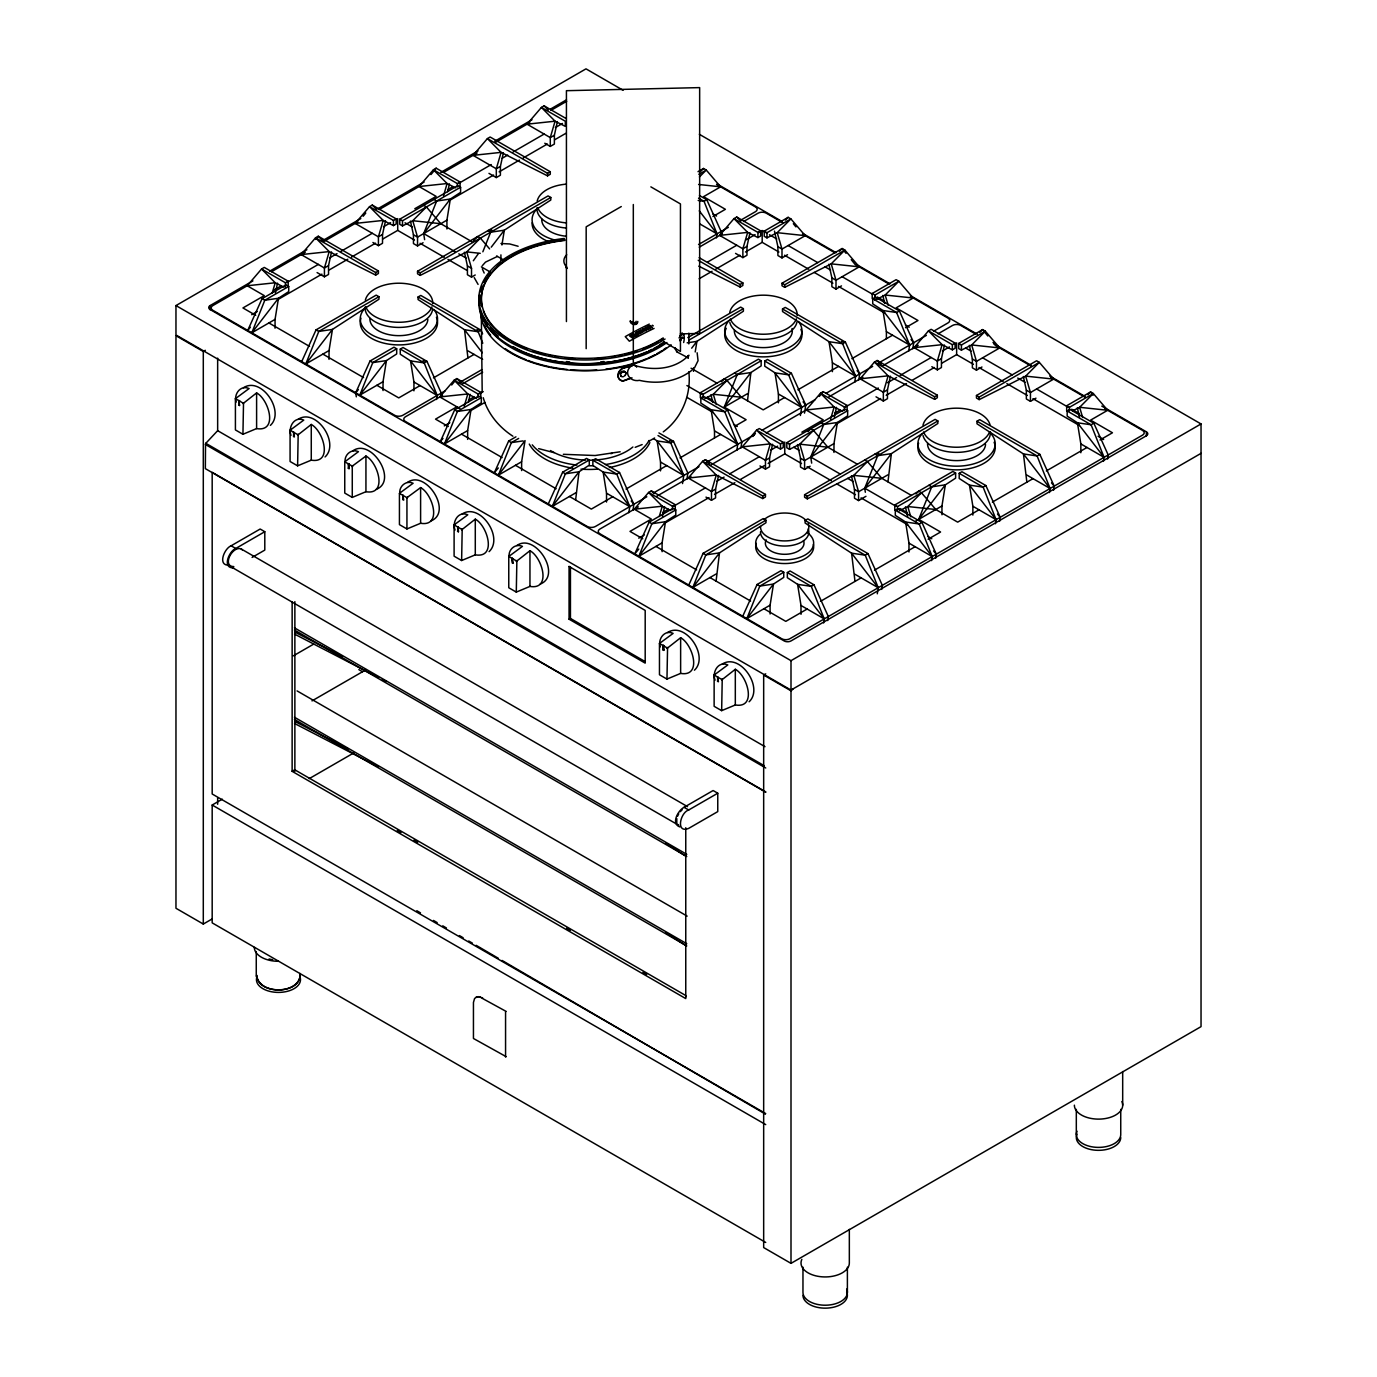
<?xml version="1.0" encoding="UTF-8"?>
<svg xmlns="http://www.w3.org/2000/svg" width="1377" height="1377" viewBox="0 0 1377 1377"><rect width="100%" height="100%" fill="white"/><g stroke="black" fill="none" stroke-linecap="round" stroke-linejoin="round"><path stroke-width="1.5" d="M217.652 358.14L217.652 430.674L205.534 443.618L205.345 468.645L765.732 792.171M292.148 601.938L292.131 771.327L685.763 998.583L685.763 827.732M294.867 601.629L294.867 771.327M375.68 272.543L315.54 237.825L329.206 251.595L375.68 275.09L375.68 272.543L378.417 270.959L318.276 236.242L315.54 237.825L301.184 254.59L324.421 267.999L328.535 265.623L331.513 251.974M378.417 270.959L378.417 273.507L375.68 275.09M491.245 247.154L504.326 230.2L550.8 200.026L550.8 197.479L548.063 195.913L417.541 271.269L417.541 273.816L420.26 275.383L466.734 251.888L480.401 238.118L489.627 248.893M420.26 275.383L420.278 272.835L550.8 197.479M547.547 173.313L487.406 138.595L501.09 152.365L547.547 175.86L547.547 173.313L550.284 171.746L490.143 137.011L487.406 138.595L473.068 155.36L496.305 168.769L500.402 166.41L503.38 152.744M550.284 171.746L550.284 174.277L547.547 175.86M698.793 266.157L740.137 287.053L740.137 284.505L742.874 282.922L699.137 257.671M742.874 282.922L742.874 285.469L740.137 287.053M762.738 496.013L702.597 461.295L716.264 475.065L762.738 498.56L762.738 496.013L765.474 494.429L705.334 459.711L702.597 461.295L688.242 478.043L711.479 491.469L715.575 489.093L718.57 475.426M765.474 494.429L765.457 496.977L762.738 498.56M784.735 287.345L784.735 284.798L844.876 250.08L842.139 248.514L781.998 283.232L781.998 285.779L784.735 287.345L831.209 263.85L844.876 250.08L859.231 266.845L835.994 280.254L831.88 277.896L828.902 264.229M865.341 492.26L864.722 488.198L891.384 453.653L937.857 423.496L937.857 420.949L935.121 419.365L804.598 494.722L804.581 497.269L807.318 498.853L853.792 475.358L867.458 461.588L881.814 478.335L911.367 495.41M807.318 498.853L807.318 496.305L937.857 420.949M934.604 396.783L874.464 362.065L888.131 375.835L934.604 399.33L934.604 396.783L937.341 395.199L877.201 360.481L874.464 362.065L860.109 378.813L883.346 392.238L887.459 389.863L890.437 376.196M937.341 395.199L937.341 397.746L934.604 399.33M979.185 399.623L979.202 397.075L1039.325 362.358L1036.606 360.774L976.465 395.492L976.465 398.039L979.185 399.623L1025.658 376.128L1039.325 362.358L1053.68 379.105L1030.444 392.531L1026.347 390.156L1023.352 376.506M236.138 402.101C233.522 394.235 240.562 384.562 249.082 388.555L235.415 398.659L235.415 429.934L242.937 434.271L256.604 428.591C278.481 432.344 268.842 399.416 256.604 392.91L243.023 403.581M291.012 435.373C287.879 427.249 294.282 415.837 303.749 420.123L290.082 430.226L290.082 461.502L297.604 465.839L311.271 460.159C333.148 463.911 323.509 430.967 311.271 424.46L297.604 435.201M455.03 530.059C451.88 521.935 458.3 510.523 467.767 514.826L454.1 524.912L454.1 556.188L461.622 560.525L475.289 554.845C497.166 558.597 487.527 525.67 475.289 519.163L461.622 529.887M516.289 561.455L529.956 550.714C542.194 557.22 551.833 590.165 529.956 586.413L516.289 592.093L508.767 587.755L508.767 556.48L522.434 546.376C515.583 543.123 508.32 549.303 509.111 556.532M660.185 646.932C657.569 639.048 664.609 629.375 673.129 633.386L659.463 643.472L659.463 674.747L666.967 679.085L680.634 673.405C702.511 677.174 692.872 644.229 680.634 637.723L667.053 648.395M721.651 680.014L735.318 669.291C747.556 675.797 757.195 708.725 735.318 704.972L721.651 710.652L714.129 706.315L714.129 675.04L727.796 664.936C718.329 660.65 711.909 672.062 715.059 680.186M676.795 818.592L676.795 822.775M345.093 461.846C344.302 454.617 351.583 448.437 358.433 451.69L344.749 461.794L344.749 493.069L352.271 497.407L365.938 491.709C387.815 495.479 378.176 462.534 365.938 456.028L352.271 466.132L352.271 497.407M399.778 493.396C398.969 486.167 406.249 480.005 413.1 483.258L399.433 493.345L399.433 524.62L406.938 528.957L420.605 523.277C442.499 527.047 432.843 494.102 420.605 487.596L406.938 497.682L406.938 528.957M476.562 997.034L474.583 998.514L473.447 1002.456L473.447 1038.482L506.185 1056.675M436.561 399.485L437.18 395.44L424.202 362.891L400.277 349.087L400.277 354.233L410.535 360.894L437.18 395.44L413.943 382.031L410.535 360.894L424.202 362.891L426.939 361.325L441.277 393.065L440.657 397.127M628.841 512.709L629.771 506.633L616.793 474.084L592.867 460.279L592.867 465.426L603.126 472.07L629.771 506.633L606.534 493.207L603.126 472.07L616.793 474.084L619.53 472.518L633.885 504.257L632.938 510.333M716.419 237.928L717.038 233.866L704.043 201.335L698.535 198.15M682.527 483.568L683.767 475.461L670.771 442.912L658.017 435.562M720.515 235.553L721.135 231.508L706.78 199.751L699.413 195.5M686.934 479.179L687.863 473.086L673.508 441.346L658.929 432.929M736.815 450.365L737.745 444.289L724.767 411.757L700.841 397.936L700.841 403.082L711.1 409.744L737.745 444.289L714.508 430.881L711.1 409.744L724.767 411.757L727.504 410.174L741.859 441.931L740.929 448.007M800.416 415.51L801.655 407.403L788.66 374.854L764.751 361.049L764.751 366.196L774.993 372.857L801.655 407.403L778.418 393.994L774.993 372.857L788.66 374.854L791.396 373.287L805.752 405.027L804.512 413.134M854.704 382.307L855.633 376.231L842.655 343.699L782.515 308.964L785.251 307.398L845.392 342.116L859.73 373.855L858.8 379.949M823.618 622.955L824.238 618.893L811.26 586.361L787.334 572.557L787.334 577.703L797.593 584.347L824.238 618.893L801.001 605.484L797.593 584.347L811.26 586.361L813.979 584.777L828.334 616.535L827.715 620.579M908.7 351.135L909.629 345.059L896.634 312.527L872.725 298.706L872.725 303.852L882.967 310.514L909.629 345.059L886.392 331.65L882.967 310.514L896.634 312.527L899.37 310.944L913.726 342.701L912.796 348.777M877.287 593.814L878.233 587.738L865.238 555.189L805.097 520.472L807.834 518.888L867.975 553.606L882.33 585.363L881.71 589.408M931.592 560.611L932.212 556.566L919.234 524.017L895.308 510.213L895.308 515.359L905.567 522.003L932.212 556.566L908.975 543.14L905.567 522.003L919.234 524.017L921.953 522.451L936.308 554.191L935.689 558.253M995.485 523.725L996.105 519.68L983.126 487.131L959.201 473.327L959.201 478.473L969.46 485.117L996.105 519.68L972.868 506.254L969.46 485.117L983.126 487.131L985.863 485.547L1000.201 517.304L999.582 521.349M1049.481 492.553L1050.1 488.508L1037.105 455.959L976.981 421.242L979.701 419.658L1039.842 454.376L1054.197 486.133L1053.577 490.195M1103.459 461.381L1104.079 457.336L1091.1 424.787L1067.175 410.983L1067.175 416.129L1077.434 422.773L1104.079 457.336L1080.842 443.91L1077.434 422.773L1091.1 424.787L1093.837 423.221L1108.192 454.961L1107.556 459.023M275.056 328.208L275.056 319.395L278.464 298.258L288.722 291.597L288.722 286.45L285.986 284.884L262.06 298.689L247.722 330.428L250.39 327.227M329.034 359.38L329.034 350.55L332.459 329.413L378.933 299.257L378.933 296.709L376.196 295.126L316.056 329.86L301.701 361.6M383.03 390.552L383.03 381.722L386.438 360.585L396.696 353.941L396.696 348.794L393.96 347.211L370.034 361.015L355.696 392.772L356.316 396.834M446.923 228.978L446.923 220.165L450.331 199.028L460.589 192.367L460.589 187.22L457.852 185.654L399.778 219.184L399.778 224.331L402.497 225.914L412.756 220.716L426.422 206.946L440.778 223.711L472.191 241.853M467.646 439.401L467.646 430.588L471.054 409.451L481.313 402.79L481.313 397.643L478.576 396.06L454.651 409.881L440.313 441.621L442.981 438.42M501.934 244.986L504.326 230.2L490.66 232.197L487.923 230.63L491.83 230.045M521.625 461.743L525.05 440.606L498.388 475.168L521.625 461.743L521.625 470.573M575.62 499.971L579.028 471.777L589.287 465.133L589.287 459.987L586.55 458.403L562.642 472.208L548.287 503.965M662.096 551.678L662.096 542.848L665.521 521.711L675.78 515.067L675.78 509.92L673.043 508.337L649.118 522.141L634.763 553.898L638.773 549.079M695.213 351.944L696.917 341.376L743.391 311.219L743.391 308.672L740.654 307.088L687.812 337.606M716.092 581.077L719.5 552.883L765.973 522.726L765.973 520.179L763.254 518.595L703.113 553.313L688.758 585.07M747.487 400.741L750.913 372.547L761.154 365.903L761.154 360.757L758.417 359.173L700.342 392.72L700.342 397.867M770.087 614.004L770.087 605.192L773.495 584.055L783.754 577.393L783.754 572.247L781.017 570.68L757.092 584.485L742.737 616.242M833.98 452.448L833.98 443.618L837.388 422.481L847.647 415.837L847.647 410.69L844.91 409.107L786.818 442.654L786.818 447.783L789.555 449.367L799.813 444.186L813.48 430.416L827.818 447.181L857.389 464.238M887.958 481.847L891.384 453.653L877.717 455.667L874.98 454.083L878.887 453.515M941.954 514.774L941.954 505.961L945.362 484.824L955.621 478.163L955.621 473.034L952.884 471.45L894.792 504.98L894.792 510.127M275.4 292.905L277.534 283.146M372.909 242.472L378.417 245.657L382.513 243.281L382.513 234.469L385.508 220.802M447.697 191.713L449.401 183.916M468.404 402.136L470.125 394.338M544.793 143.242L550.284 146.427L554.38 144.051L554.38 135.239L557.375 121.572M662.44 516.358L664.575 506.598M735.542 253.385L742.874 257.619L746.971 255.244L746.971 246.431L749.966 232.765M759.966 465.942L765.474 469.109L769.571 466.751L769.571 457.921L772.549 444.272M834.324 417.128L836.459 407.368M931.833 366.712L937.341 369.879L941.438 367.521L941.438 358.691L944.433 345.042M299.928 973.436C302.32 994.814 257.379 995.485 256.638 975.088C258.325 994.762 298.602 994.762 300.306 975.088M272.233 293.008L275.228 282.767L261.561 268.997L247.206 285.762L212.867 305.574A5.801 3.356 0 0 0 212.867 310.307L394.648 415.269A5.801 3.356 0 0 0 402.841 415.269L444.978 390.93M443.514 195.844L447.095 183.537L433.428 169.767L419.073 186.532L379.209 209.545M464.221 406.267L467.819 393.96L454.152 380.19L439.797 396.937L459.952 408.59M659.29 516.478L662.268 506.22L648.601 492.45L634.263 509.215L651.338 519.077L629.977 531.402L642.749 538.768M830.555 419.296L834.152 407.007L820.485 393.237L806.13 409.985L766.266 432.998M275.056 319.395L251.819 332.804L264.797 300.255L288.722 286.45M329.034 350.55L305.797 363.976L318.793 331.427L378.933 296.709M455.098 251.716L423.686 233.574L450.331 199.028L436.664 201.042L423.686 233.574L424.615 239.65M383.03 381.722L359.793 395.147L372.771 362.599L396.696 348.794M482.845 251.802L490.66 232.197M467.646 430.588L444.41 443.996L457.388 411.448L481.313 397.643M498.388 475.168L511.383 442.619L518.664 438.42M575.62 492.914L552.384 506.34L565.362 473.791L589.287 459.987M662.096 542.848L638.876 556.274L651.855 523.725L675.78 509.92M747.487 393.684L724.25 407.11L750.913 372.547L737.246 374.561L724.25 407.11L746.127 419.727L735.438 425.889M716.092 574.02L692.855 587.428L705.833 554.897L765.973 520.179M840.297 474.101L810.743 457.044L837.388 422.481L823.721 424.495L810.743 457.044L811.673 463.12M770.087 605.192L746.85 618.6L759.829 586.068L783.754 572.247M877.717 455.667L864.722 488.198L896.134 506.34M918.717 519.37L931.695 486.838L945.362 484.824L918.717 519.37L940.577 532.004L928.132 539.199M681.391 338.243L680.961 339.207L682.149 337.262M515.927 436.836L508.647 441.053L494.291 472.793L498.302 467.973M677.553 816.217L678.741 813.841M473.327 260.752L478.387 253.626M482.26 265.744L485.513 262.112L497.304 256.483M681.408 334.559L682.303 333.94A8.606 2.909 -75.3 0 1 683.663 342.512M694.49 367.9L698.053 360.671L697.141 352.77M251.819 332.804L278.464 298.258L264.797 300.255L262.06 298.689M305.797 363.976L332.459 329.413L318.793 331.427L316.056 329.86M359.793 395.147L386.438 360.585L372.771 362.599L370.034 361.015M444.41 443.996L471.054 409.451L457.388 411.448L454.651 409.881M552.384 506.34L579.028 471.777L565.362 473.791L562.642 472.208M691.684 348.174L696.917 341.376L687.157 342.821M638.876 556.274L665.521 521.711L651.855 523.725L649.118 522.141M692.855 587.428L719.5 552.883L705.833 554.897L703.113 553.313M746.85 618.6L773.495 584.055L759.829 586.068L757.092 584.485M315.677 239.443L318.276 236.242L322.373 240.373M363.167 216.258L365.766 213.056M430.967 174.569L436.165 168.183L460.073 182.005L460.073 187.134M451.69 384.992L456.871 378.606L480.797 392.411L480.797 397.557M752.823 436.526L755.422 433.325M819.315 396.438L823.205 391.653L847.13 405.458L847.13 410.604M679.016 337.916L682.303 333.94M355.696 392.772L358.364 389.553M382.513 234.469L378.417 236.827L355.18 223.418L369.535 206.653L372.255 205.07L396.18 218.891L396.18 224.038L393.443 225.604L383.202 220.423L369.535 206.653L393.443 220.458L396.18 218.891M554.38 135.239L550.284 137.597L527.047 124.188L541.402 107.423L544.139 105.857L566.205 118.594M746.971 246.431L742.874 248.789L719.637 235.381L733.993 218.616L736.729 217.032L760.638 230.854L760.638 236.001L757.918 237.567L747.659 232.386L733.993 218.616L757.918 232.42L760.638 230.854M941.438 358.691L937.341 361.067L914.104 347.641L928.459 330.893L931.179 329.31L955.104 343.114L955.104 348.261L952.368 349.844L942.126 344.663L928.459 330.893L952.368 344.698L955.104 343.114M680.307 811.655L682.114 809.814M473.568 240.682L477.681 236.551L480.401 238.118M700.807 171.23L703.527 168.476L706.263 170.059L720.619 186.824L703.527 196.687L725.404 209.304L712.942 216.499M699.43 176.944L706.263 170.059L698.914 174.311M785.424 220.096L788.143 217.342L790.88 218.909L805.235 235.674L781.998 249.082L777.902 246.724L774.476 231.112M839.402 251.268L842.139 248.514L846.029 253.299M721.514 381.653L724.25 378.899L726.987 380.482L741.342 397.247L763.202 409.864L784.563 397.54M726.987 380.482L713.32 394.252L704.783 398.573M808.006 431.586L810.743 428.832L813.48 430.416M979.873 332.356L982.61 329.602L985.347 331.186L999.702 347.951L976.465 361.359L972.369 358.984L969.374 345.334M915.98 493.93L918.717 491.176L921.454 492.759L935.792 509.507L957.669 522.141L979.03 509.8M921.454 492.759L907.787 506.529L899.233 510.85M1087.847 394.7L1090.584 391.946L1093.321 393.529L1107.676 410.277L1090.584 420.14L1112.461 432.774L1099.999 439.969M663.249 431.879C681.89 418.195 691.443 394.665 688.827 371.79M243.505 387.694C261.441 376.11 285.418 411.482 270.391 425.39M298.189 419.245C316.108 407.661 340.085 443.05 325.058 456.957M352.856 450.813C371.377 437.662 398.452 480.78 376.196 489.386M407.523 482.38C426.044 469.213 453.136 512.347 430.863 520.954M462.19 513.948C480.125 502.364 504.102 537.736 489.076 551.643M516.874 545.516C535.378 532.348 562.47 575.483 540.197 584.089M667.552 632.508C685.488 620.924 709.448 656.295 694.438 670.203M722.219 664.075C740.155 652.491 764.115 687.863 749.105 701.771M242.937 434.271L243.522 402.652M297.604 465.839L298.189 434.22M461.622 560.525L462.207 528.906M516.289 592.093L516.874 560.473M666.967 679.085L667.57 647.465M721.651 710.652L722.236 679.033M252.094 557.427L264.797 550.094L264.797 531.711L260.167 529.026L231.112 545.791C224.193 548.476 217.308 565.809 228.909 565.138M264.797 531.711L235.76 548.476C228.84 551.161 221.955 568.494 233.556 567.823M717.761 793.221L688.707 809.986C680.169 812.516 675.556 833.877 688.707 828.369L717.761 811.604L717.761 793.221L713.114 790.536L684.059 807.301C678.018 810.468 670.754 823.67 679.79 826.923M691.805 370.31C677.088 381.894 657.311 384.493 639.427 380.345C631.027 382.204 623.747 373.976 629.823 367.349A4.837 3.597 -38.2 0 1 632.267 365.645L622.645 368.416A8.606 6.403 -38.2 0 0 618.239 376.11A8.606 6.403 -38.2 0 0 623.058 381.119L632.026 377.832M352.271 466.751L352.856 465.684M406.938 498.319L407.523 497.252M1201.037 453.343L791 690.066L175.963 334.972L175.963 305.574L586 68.85L623.161 90.314M436.165 168.183L433.428 169.767L457.353 183.571L460.073 182.005M210.13 309.773L210.13 305.574L252.92 280.874M269.668 271.2L306.882 249.719M323.629 240.063L360.826 218.564M377.573 208.908L424.099 182.057M440.829 172.383L478.043 150.902M494.791 141.229L532.004 119.747M550.611 109.007L565.482 100.418A4.837 2.788 0 0 1 566.498 99.97M271.458 271.751L305.298 252.215M323.543 241.681L357.917 221.835M443.583 172.383L477.165 152.985M495.513 142.399L529.784 122.605M551.024 110.332L565.482 101.984A5.801 3.356 0 0 1 566.687 101.468M288.206 281.218L264.281 267.413L261.561 268.997L285.469 282.801L288.206 281.218L288.206 286.364M273.954 290.031L281.373 285.762M286.932 282.543L318.466 264.332M329.602 257.912L337.021 253.626M340.721 251.492L372.255 233.281M383.477 226.809L390.603 222.695M414.804 208.719L436.165 196.395L419.073 186.532L447.095 183.537L455.632 187.857M447.542 189.819L453.016 186.652M458.489 183.502L491.279 164.569M502.226 158.252L507.683 155.085M513.156 151.935L544.139 134.051M555.361 127.579L562.47 123.465M399.778 219.184L402.497 220.768L460.589 187.22M251.698 314.696L257.241 311.495M277.569 299.756L321.925 274.143M329.327 269.875L347.813 259.203M351.514 257.069L375.542 243.195M382.926 238.927L397.712 230.389L414.46 240.063M449.35 200.577L493.603 175.034M499.128 171.85L519.473 160.093M523.191 157.959L547.323 144.034M554.742 139.731L565.878 133.311M317.089 272.577L324.421 276.811L328.535 274.453L328.535 265.623M488.973 173.364L496.305 177.581L500.402 175.223L500.402 166.41M211.938 919.061L203.297 924.053L175.963 908.269L175.963 335.713L203.297 351.496L205.345 350.309M446.923 220.165L417.541 237.119L413.444 234.761L410.449 221.095M413.444 234.761L413.444 243.574L417.541 245.949L423.083 242.748M238.841 400.621L239.512 405.509L238.841 400.621L239.718 400.896M482.294 352.753L464.514 329.723L418.057 299.549L418.057 297.002L420.777 295.435L480.917 330.153L482.604 333.888M238.841 405.113L239.03 400.5M464.428 252.266L467.423 265.933L467.423 274.746L471.519 277.121L475.22 274.987M621.285 206.55L586.172 226.826L586.172 348.674M698.019 171.677L703.527 168.476M400.277 349.087L403.013 347.503L426.939 361.325L423.032 360.74M293.508 432.189L294.385 436.957M293.508 436.681L293.714 432.068M706.78 199.751L704.043 201.335L698.191 200.474M420.105 385.577L398.745 397.901L376.868 385.285M433.445 377.866L474.084 354.405M459.763 382.41L481.933 369.604M698.552 244.538L728.364 227.325M741.015 220.027L755.474 211.679A5.801 3.356 0 0 0 755.474 206.946L716.522 184.449M442.533 395.371L405.458 416.766A5.801 3.356 0 0 0 405.458 421.5L587.239 526.462A5.801 3.356 0 0 0 595.432 526.462L646.811 496.787M462.19 384.011L482.656 372.203M699.241 247.154L722.374 233.797M743.632 221.525L758.09 213.177A5.801 3.356 0 0 1 766.283 213.177L782.79 222.713M349.07 464.032C347.796 460.796 349.741 475.977 348.863 464.152M348.381 463.636L348.381 468.128M460.985 382.737L456.871 378.606L454.152 380.19L478.06 393.994L480.797 392.411M456.871 406.8L435.528 419.142L448.282 426.509M468.404 400.156L473.963 396.937M479.523 393.736L483.241 391.584M707.571 262.078L736.729 245.244M746.162 239.787L755.061 234.658M758.624 232.593L762.187 230.544L765.819 232.644M764.235 231.147L766.972 232.73L790.88 218.909L777.213 232.679L766.972 237.877L764.235 236.293L764.235 231.147L788.143 217.342M444.289 425.889L449.831 422.687M470.159 410.948L484.945 402.411M699.103 278.774L712.064 271.286M715.782 269.152L739.914 255.21M745.473 252.008L762.187 242.352L778.934 252.025M777.902 246.724L777.902 255.537L781.998 257.912L787.506 254.728M402.841 495.307L403.736 500.092M402.841 499.799L403.048 495.204M688.724 340.239L743.391 308.672M831.88 277.896L831.88 286.709L835.994 289.084L841.485 285.9M458.403 527.15C457.147 523.931 459.092 539.096 458.197 527.271M457.715 526.754L457.715 531.247M872.209 298.637L872.209 293.49L896.134 279.669L898.854 281.252L913.209 298.017L896.134 307.88L917.994 320.497L905.532 327.692M700.342 392.72L703.062 394.287L761.154 360.757M872.209 293.49L874.946 295.057L898.854 281.252L885.187 295.022L876.65 299.343M592.867 460.279L595.604 458.696L619.53 472.518M700.841 397.936L703.578 396.369L727.504 410.174M764.751 361.049L767.471 359.466L791.396 373.287M872.725 298.706L875.462 297.139L899.37 310.944M648.619 441.432L654.591 437.989M293.37 655.831L313.749 644.075M612.696 496.77L591.335 509.094L569.476 496.477M626.036 489.059L666.675 465.598M680.014 457.904L720.67 434.426M797.903 389.829L838.559 366.368M851.881 358.674L892.537 335.196M512.192 558.442L512.864 563.331L512.192 558.442L513.07 558.718M512.192 562.935L512.399 558.322M675.264 504.688L651.338 490.883L648.601 492.45L672.527 506.271L675.264 504.688L675.264 509.834M823.205 391.653L820.485 393.237L844.394 407.041L847.13 405.458M654.195 492.536L698.948 466.7M706.349 462.431L754.527 434.598M761.791 430.416L814.995 399.691M826.08 393.306L872.674 366.402M878.216 363.201L926.377 335.386M933.606 331.22L948.064 322.872A5.801 3.356 0 0 0 948.064 318.139L910.472 296.434M638.36 506.856L599.924 529.043A5.801 3.356 0 0 0 599.924 533.777L781.688 638.721A5.801 3.356 0 0 0 789.899 638.721L1142.531 435.132A5.801 3.356 0 0 0 1142.531 430.399L1104.939 408.711M656.64 496.288L690.979 476.476M710.601 465.133L742.237 446.871L756.575 430.123L759.312 428.54L783.238 442.344L783.238 447.491L780.501 449.074L770.259 443.893L756.575 430.123L780.501 443.928L783.238 442.344M828.782 396.903L862.845 377.246M882.571 365.852L918.201 345.283M938.081 333.802L952.54 325.454A5.801 3.356 0 0 1 960.75 325.454L975.415 333.923M311.994 700.893L366.23 669.601M662.853 512.433L668.43 509.215M673.99 505.996L705.523 487.802M716.66 481.365L724.078 477.096M729.638 473.877L759.312 456.734M770.535 450.262L777.661 446.148M801.862 432.189L823.205 419.847L806.13 409.985L834.152 407.007L842.69 411.327M834.6 413.272L840.073 410.122M845.53 406.955L878.337 388.021M887.442 382.772L896.565 377.505M900.214 375.405L931.179 357.504M942.402 351.032L949.528 346.918M958.702 343.424L961.421 344.99L985.347 331.186L971.68 344.956L961.421 350.137L958.702 348.57L958.702 343.424L982.61 329.602L987.808 335.988M786.818 442.654L789.555 444.22L847.647 410.69M769.571 457.921L765.474 460.297L742.237 446.871L770.259 443.893L765.474 460.297L765.474 469.109M638.739 538.166L644.298 534.965M664.626 523.226L708.983 497.613M714.525 494.412L734.87 482.673M740.413 479.471L764.442 465.598M768.142 463.464L784.77 453.859L801.517 463.533M836.407 424.047L880.66 398.504M886.186 395.302L906.531 383.563M912.09 380.345L934.363 367.487M941.799 363.201L956.636 354.629L973.384 364.303M705.988 497.114L711.479 500.281L715.575 497.906L715.575 489.093M876.013 396.817L883.346 401.051L887.459 398.693L887.459 389.863M833.98 443.618L804.598 460.589L800.485 458.214L797.507 444.564M765.732 1242.45L212.178 922.865L212.178 805.029L222.299 799.176M800.485 458.214L800.485 467.044L804.598 469.402L810.141 466.201M972.369 358.984L972.369 367.814L976.465 370.172L981.956 367.005M293.508 770.535L292.131 771.327L294.867 769.846L685.763 995.537L685.763 997M309.223 778.642L353.682 752.978M887.958 474.79L858.577 491.761L854.48 489.386L851.485 475.736M854.48 489.386L854.48 498.216L858.577 500.574L865.961 496.305M1026.347 390.156L1026.347 398.986L1030.444 401.344L1035.952 398.177M1066.676 410.897L1066.676 405.75L1090.584 391.946L1093.183 395.147M894.792 504.98L897.529 506.564L955.621 473.034M1066.676 405.75L1069.395 407.334L1093.321 393.529L1079.654 407.299L1072.821 410.759M787.334 572.557L790.071 570.973L813.979 584.777M895.308 510.213L898.045 508.629L921.953 522.451M959.201 473.327L961.938 471.743L985.863 485.547M1067.175 410.983L1069.912 409.399L1093.837 423.221M663.766 645.71C662.492 642.491 664.454 657.655 663.559 645.83M663.077 645.314L663.077 649.806M915.636 521.143L941.954 505.961M867.975 553.606L865.238 555.189L851.571 553.175L805.097 523.019L805.097 520.472M1039.842 454.376L1037.105 455.959L1023.438 453.945L976.981 423.789L976.981 421.242M807.146 609.03L785.802 621.371L763.925 608.737M820.485 601.336L861.141 577.875M874.481 570.164L915.12 546.703M992.369 502.106L1033.008 478.645M1046.348 470.934L1087.004 447.473M717.537 677.002L718.433 681.77M717.537 681.495L717.744 676.882M699.344 134.292L1201.037 423.944L1201.037 1026.64L791 1263.363L763.667 1247.579L763.667 675.023L765.715 673.835M175.963 305.574L791 660.667L1201.037 423.944M763.667 675.023L791 690.806L793.066 688.896M475.943 997.396L478.335 996.604M477.716 996.948L480.401 996.862M479.781 997.223L482.604 997.826M481.984 998.187L506.185 1011.441M570.439 618.445L570.439 567.186L569.062 566.463L569.062 619.185L570.439 618.445L645.193 661.614M653.283 325.884L652.337 325.23M635.193 447.336L642.147 444.564M630.546 378.141L622.886 380.895A8.606 6.627 -31.3 0 1 617.86 375.628A8.606 6.627 -31.3 0 1 622.438 368.175L632.25 365.421A4.079 2.892 -44.5 0 1 634.556 365.112L635.176 365.387A9.415 6.678 -44.5 0 1 636.742 367.074M620.373 373.976A2.978 2.289 -31.3 0 1 622.714 371.687L624.762 371.687A2.978 2.22 -38.2 0 1 625.76 373.976M563.348 454.307L595.122 455.529L620.166 451.776M610.768 453.67L612.197 453.377M523.088 440.898L511.383 442.619L508.647 441.053M233.815 566.601C221.783 566.584 232.059 545.722 241.078 548.889L687.519 806.629M527.047 124.188L555.069 121.193L565.327 126.374L565.327 121.245L541.402 107.423L555.069 121.193L550.284 137.597L550.284 146.427M473.068 155.36L501.09 152.365L496.305 168.769L496.305 177.581M355.18 223.418L383.202 220.423L378.417 236.827L378.417 245.657M301.184 254.59L329.206 251.595L324.421 267.999L324.421 276.811M719.637 235.381L747.659 232.386L742.874 248.789L742.874 257.619M439.797 396.937L467.819 393.96L476.356 398.28M914.104 347.641L942.126 344.663L937.341 361.067L937.341 369.879M860.109 378.813L888.131 375.835L883.346 392.238L883.346 401.051M688.242 478.043L716.264 475.065L711.479 491.469L711.479 500.281M634.263 509.215L662.268 506.22L670.823 510.54M676.795 351.772L674.627 347.916M680.324 333.888L699.654 333.441L699.654 87.612L566.429 90.693L566.429 321.564M500.97 243.505L509.697 243.953L518.131 246.259M698.604 184.466L720.619 186.824M805.235 235.674L777.213 232.679L781.998 249.082L781.998 257.912M859.231 266.845L831.209 263.85L835.994 280.254L835.994 289.084M440.778 223.711L412.756 220.716L417.541 237.119L417.541 245.949M913.209 298.017L885.187 295.022L888.182 305.281M480.229 253.334L466.734 251.888L471.519 268.291L471.519 277.121M999.702 347.951L971.68 344.956L976.465 361.359L976.465 370.172M1053.68 379.105L1025.658 376.128L1030.444 392.531L1030.444 401.344M1107.676 410.277L1079.654 407.299L1082.649 417.541M741.342 397.247L713.32 394.252L716.315 404.511M827.818 447.181L799.813 444.186L804.598 460.589L804.598 469.402M881.814 478.335L853.792 475.358L858.577 491.761L858.577 500.574M935.792 509.507L907.787 506.529L910.765 516.771M841.485 341.53L845.392 342.116L842.655 343.699L828.988 341.685L782.515 311.512L782.515 308.964M477.01 329.568L480.917 330.153L478.18 331.737L464.514 329.723L467.939 357.917M669.601 440.76L673.508 441.346L670.771 442.912L657.104 440.915L653.696 438.695M634.022 365.301C652.664 370.878 674.73 369.983 688.879 355.214L688.018 357.572L687.588 356.299M623.815 371.515L624.762 371.687M635.985 335.85L634.057 333.923L631.888 334.731L633.868 336.986L634.177 335.592L635.331 336.212L638.567 334.456L635.726 332.666L636.14 335.764M554.053 452.654L538.682 448.627M676.882 351.91L688.397 357.951M235.415 398.659L242.937 402.996M290.082 430.226L297.604 434.564M344.749 461.794L352.271 466.132M399.433 493.345L406.938 497.682M454.1 524.912L461.622 529.25M508.767 556.48L516.289 560.818M659.463 643.472L666.967 647.81M714.129 675.04L721.651 679.377M634.797 365.421L635.451 365.731A9.415 7.005 -38.2 0 1 636.381 366.523M283.765 287.087L275.228 282.767L247.206 285.762L264.281 295.625L242.937 307.949L255.692 315.316M294.661 631.974L342.374 656.657M294.54 634.108L378.555 677.587M382.376 679.549L386.197 681.529M294.661 721.341L348.106 749.002M294.54 723.476L378.555 766.955M717.228 184.07L782.256 221.611M802.688 233.419L836.132 252.714M856.563 264.522L890.007 283.817M910.438 295.625L977.309 334.232M994.039 343.889L1031.184 365.335M1049.773 376.059L1085.059 396.438M1101.789 406.095L1146.37 431.827L1146.37 436.027M802.498 234.09L834.806 252.748M888.785 283.903L855.117 264.47L851.227 259.685M1031.115 366.075L995.588 345.575L993.006 342.391M1050.944 377.539L1085.093 397.247M769.468 234.744L776.766 238.961M788.143 245.536L817.714 262.611M825.098 266.88L830.641 270.064M842.139 276.708L871.71 293.766M877.252 296.967L884.636 301.236M965.759 348.071L971.215 351.238M982.61 357.813L1012.181 374.871M1017.723 378.073L1025.108 382.341M1036.606 388.985L1068.018 407.11M1071.702 409.244L1079.103 413.513M712.873 213.883L716.591 216.034M784.511 255.244L808.695 269.221M814.289 272.439L832.896 283.18M838.473 286.399L884.998 313.267M905.464 325.075L909.181 327.227M978.978 367.521L1003.162 381.481M1006.88 383.632L1027.345 395.457M1032.939 398.676L1079.448 425.527M1098.071 436.285L1103.648 439.504M650.873 186.859L680.445 203.934L680.445 351.428L663.817 341.823M699.946 224.003L717.038 233.866L699.258 210.836M781.998 283.232L784.735 284.798M976.465 395.492L979.202 397.075M698.225 260.305L740.137 284.505M832.397 362.822L855.633 376.231L828.988 341.685L832.397 362.822L832.397 371.635M1026.863 475.082L1050.1 488.508L1023.438 453.945L1026.863 482.139M433.944 199.458L436.664 201.042M734.509 372.978L737.246 374.561M820.985 422.911L823.721 424.495M928.959 485.255L931.695 486.838M423.686 205.38L426.422 206.946M864.722 460.004L867.458 461.588M496.615 255.95L503.999 260.219M691.047 368.21L716.918 383.133M405.01 222.781L412.291 226.998M458.799 253.85L466.183 258.101M481.365 266.88L490.608 272.216M686.899 385.543L701.685 394.063M707.227 397.264L712.77 400.466M793.892 447.301L799.348 450.468M847.698 478.37L853.241 481.571M899.835 508.474L907.219 512.743M467.423 265.933L471.519 268.291M420.054 243.281L444.237 257.258M447.955 259.41L466.562 270.15M687.071 397.454L713.131 412.498M733.597 424.305L737.315 426.457M807.094 466.751L831.295 480.711M836.872 483.947L855.478 494.687M861.073 497.906L907.581 524.757M928.046 536.582L931.781 538.734M417.541 271.269L420.278 272.835M804.598 494.722L807.318 496.305M418.057 297.002L478.18 331.737L482.776 343.217M467.939 350.86L482.638 359.345M660.53 462.052L683.767 475.461L657.104 440.915L660.53 462.052L660.53 470.865M854.997 574.312L878.233 587.738L851.571 553.175L854.997 581.369M268.894 322.941L309.55 346.402M322.889 354.113L363.545 377.573M461.484 434.134L502.14 457.594M515.48 465.306L556.136 488.766M655.951 546.411L696.607 569.871M709.947 577.565L750.585 601.043M569.062 566.463L645.193 610.407L645.193 663.129L569.062 619.185M348.174 468.249L349.07 468.524M457.508 531.367L458.403 531.642M662.871 649.927L663.766 650.202M217.652 430.674L764.992 746.678M205.724 443.256L764.235 765.715M205.362 444.461L765.732 767.987M765.732 791.895L212.178 472.328L212.178 793.995L765.715 1113.58M231.112 545.791L235.76 548.476M684.059 807.301L688.707 809.986M230.441 566.463L678.741 825.288L677.553 824.289M294.437 627.843L686.762 854.342M294.437 630.046L686.762 856.546M358.829 669.618L362.512 671.735M297.088 690.91L687.157 916.118M294.437 717.228L686.762 943.727M294.437 719.431L686.762 945.93M397.247 830.434L400.965 832.586M413.995 840.108L417.73 842.242M566.635 928.218L570.353 930.37M642.956 972.282L646.674 974.434M212.178 805.029L765.732 1124.613M416.801 910.713L420.501 912.865M433.48 920.438L437.197 922.607M442.757 925.843L446.458 928.012M459.436 935.585L463.154 937.754M468.714 940.99L472.414 943.159M476.132 945.311L498.371 958.306M502.089 960.457L765.354 1114.062M665.9 843.326L685.643 856.046M665.9 932.711L685.643 945.431M512.881 436.199C499.025 427.197 487.802 413.771 483.241 397.729M241.078 548.889L242.266 549.871M736.729 217.032L740.826 221.163M877.201 360.481L881.297 364.612M544.139 105.857L548.235 109.988M705.334 459.711L709.43 463.842M372.255 205.07L376.369 209.201M651.338 490.883L654.075 493.637M1051.529 482.914L1054.197 486.133M911.058 339.482L913.726 342.701M997.533 514.086L1000.201 517.304M857.062 370.654L859.73 373.855M933.64 550.972L936.308 554.191M803.084 401.826L805.752 405.027M631.2 501.039L633.885 504.257M793.341 223.728L795.94 226.912M478.077 284.402L474.222 277.62M484.17 273.059L482.311 268.808M679.618 339.895L679.859 340.756M1077.348 407.678L1079.482 417.42M882.881 295.401L884.602 303.198M905.481 506.891L907.615 516.65M711.014 394.631L712.718 402.428M482.191 392.411L481.348 315.557M675.418 348.123L675.556 349.31M1122.685 1071.564L1122.685 1105.163M1120.74 1109.363L1120.74 1134.562A22.204 12.823 0 0 1 1095.627 1147.282A22.204 12.823 0 0 1 1077.072 1131.24M1080.842 443.91L1080.842 452.74M1076.315 1109.363L1076.315 1134.562M1069.395 407.334L1069.395 410.759M972.868 506.254L972.868 515.084M961.421 344.99L961.421 350.137M956.636 342.821L956.636 354.629M952.368 344.698L952.368 349.844M908.975 543.14L908.975 551.97M897.529 506.564L897.529 509.989M886.392 331.65L886.392 338.708M874.946 295.057L874.946 300.203M849.334 1229.386L849.334 1262.984A24.166 13.942 0 0 1 822.017 1276.823A24.166 13.942 0 0 1 801.844 1259.37M847.389 1267.184L847.389 1292.383M844.394 407.041L844.394 410.466M802.963 1267.184L802.963 1292.383A22.204 12.823 0 0 0 828.076 1305.103A22.204 12.823 0 0 0 846.631 1289.061M801.001 605.484L801.001 614.314M791 660.667L791 690.066M791 690.806L791 1263.363M789.555 444.22L789.555 449.367M784.77 442.051L784.77 453.859M780.501 443.928L780.501 449.074M778.418 393.994L778.418 402.807M766.972 232.73L766.972 237.877M762.187 230.544L762.187 242.352M757.918 232.42L757.918 237.567M735.318 669.291L735.318 704.972M714.508 430.881L714.508 437.938M703.062 394.287L703.062 397.729M693.509 367.814L693.509 371.342M688.827 333.2L688.827 343.923M680.634 637.723L680.634 673.405M672.527 506.271L672.527 509.697M633.317 204.519L633.317 362.702M606.534 493.207L606.534 502.037M529.956 550.714L529.956 586.413M505.566 1011.802L505.566 1057.02M500.918 254.865L500.918 260.15M478.06 393.994L478.06 397.419M475.289 519.163L475.289 554.845M457.353 183.571L457.353 186.997M420.605 487.596L420.605 523.277M413.943 382.031L413.943 390.844M402.497 220.768L402.497 225.914M397.712 218.582L397.712 230.389M393.443 220.458L393.443 225.604M365.938 456.028L365.938 491.709M311.271 424.46L311.271 460.159M285.469 282.801L285.469 287.948M256.604 392.91L256.604 428.591M256.26 951.541L256.26 976.741M217.652 797.92L217.652 804.271M203.297 351.496L203.297 924.053M479.902 303.852A105.461 60.881 0 0 1 479.885 295.883M480.556 291.924A105.461 60.881 0 0 1 482.415 286.037M483.998 282.578A105.461 60.881 0 0 1 486.821 277.793M487.665 276.57A105.461 60.881 0 0 1 490.522 272.939M497.407 266.036A105.461 60.881 0 0 1 501.417 262.8M502.846 261.75A105.461 60.881 0 0 1 510.506 256.81M512.158 255.881A105.461 60.881 0 0 1 520.885 251.543M522.709 250.752A105.461 60.881 0 0 1 532.348 247.12M534.345 246.466A105.461 60.881 0 0 1 563.52 240.235M664.454 341.754A105.461 60.881 0 0 1 659.738 344.663M604.073 361.531A105.461 60.881 0 0 1 600.665 361.858M569.717 361.876A105.461 60.881 0 0 1 566.308 361.549M498.25 336.16A105.461 60.881 0 0 1 489.971 327.881M487.716 324.972A105.461 60.881 0 0 1 486.047 322.493M485.289 321.237A105.461 60.881 0 0 1 483.275 317.433M479.902 305.66A105.461 60.881 0 0 1 479.885 297.69M649.324 324.094A232.059 86.269 -41.8 0 0 627.705 335.248L625.261 336.625L629.358 341.221L630.838 340.377A249.185 92.62 -41.8 0 1 654.075 328.415M636.14 321.271A2.117 1.566 18.2 0 1 632.232 321.512M637.431 323.027A3.804 2.823 18.2 0 1 633.403 324.404A3.804 2.823 18.2 0 1 630.184 321.254M637.792 321.426A3.804 2.823 18.2 0 1 634.298 323.991A3.804 2.823 18.2 0 1 630.356 320.738M566.79 268.481A19.846 11.464 0 0 1 565.947 267.052M567.049 268.412A19.571 11.309 0 0 1 566.222 267.018M566.722 267.035A21.257 12.273 0 0 1 566.704 254.762M663.18 338.639A103.757 59.899 0 0 1 660.117 340.567M658.533 341.496A103.757 59.899 0 0 1 655.263 343.303M653.593 344.181A103.757 59.899 0 0 1 642.818 348.949M637.052 351.032A103.757 59.899 0 0 1 624.883 354.491M621.733 355.214A103.757 59.899 0 0 1 618.531 355.886M615.312 356.488A103.757 59.899 0 0 1 612.042 357.022M605.432 357.917A103.757 59.899 0 0 1 595.363 358.777M575.018 358.777A103.757 59.899 0 0 1 564.949 357.934M558.339 357.039A103.757 59.899 0 0 1 555.069 356.505M551.833 355.903A103.757 59.899 0 0 1 548.631 355.249M545.481 354.526A103.757 59.899 0 0 1 533.295 351.066M527.529 349.001A103.757 59.899 0 0 1 511.796 341.548M510.213 340.618A103.757 59.899 0 0 1 495.307 329.155M494.188 328.019A103.757 59.899 0 0 1 483.379 310.892M482.26 307.019A103.757 59.899 0 0 1 564.828 240.424M665.091 342.701A106.304 61.38 0 0 1 541.316 358.192A106.304 61.38 0 0 1 479.712 294.282M665.057 339.035A106.253 61.345 0 0 1 493.138 329.327A106.253 61.345 0 0 1 564.329 238.462M663.18 337.916A103.757 59.899 0 0 1 495.307 328.432A103.757 59.899 0 0 1 564.828 239.701M682.2 332.89A104.618 60.399 0 0 1 679.704 336.212M671.115 344.801A104.618 60.399 0 0 1 554.311 368.158A104.618 60.399 0 0 1 480.47 310.927M666.916 342.512A104.618 60.399 0 0 1 558.442 363.287A104.618 60.399 0 0 1 481.778 314.369M666.244 347.761A103.757 59.899 0 0 1 663.266 349.827M661.717 350.825A103.757 59.899 0 0 1 656.829 353.717M655.142 354.629A103.757 59.899 0 0 1 647.982 358.089M646.123 358.881A103.757 59.899 0 0 1 605.949 369.122M596.757 369.965A103.757 59.899 0 0 1 570.749 369.776M567.083 369.432A103.757 59.899 0 0 1 550.869 366.988M549.113 366.626A103.757 59.899 0 0 1 535.55 363.08M533.932 362.564A103.757 59.899 0 0 1 527.976 360.447M526.048 359.707A103.757 59.899 0 0 1 505.479 348.863M490.642 335.248A103.757 59.899 0 0 1 484.48 325.11M482.604 319.843A103.757 59.899 0 0 1 481.812 316.297M660.461 344.611A102.053 58.918 0 0 1 653.989 348.347M652.285 349.242A102.053 58.918 0 0 1 648.756 350.928M646.966 351.737A102.053 58.918 0 0 1 534.775 356.144M532.796 355.49A102.053 58.918 0 0 1 512.967 346.574M621.406 376.317A2.978 2.289 -31.3 0 1 620.683 375.749M625.296 374.94A2.978 2.22 -38.2 0 1 624.521 375.783A2.978 2.22 -38.2 0 0 625.451 375.129M681.873 333.819A8.606 2.324 -78.6 0 1 683.302 335.351M680.944 340.394A2.978 0.998 -75.3 0 1 682.183 337.658A2.978 0.998 -75.3 0 1 683.199 338.157M623.661 376.541A2.978 2.22 -38.2 0 1 620.562 374.974A2.978 2.22 -38.2 0 1 623.609 371.738A2.978 2.22 -38.2 0 1 625.898 374.148M620.218 373.769A2.978 2.22 -38.2 0 1 620.683 372.788M621.457 371.945A2.978 2.22 -38.2 0 1 624.47 371.308M808.196 528.923A24.166 13.942 0 0 1 787.059 545.981A24.166 13.942 0 0 1 760.534 531.66M808.196 523.776A24.166 13.942 0 0 1 787.059 540.851A24.166 13.942 0 0 1 760.534 526.513M764.149 519.611A24.166 13.942 0 0 1 805.975 520.368M813.377 544.431A28.986 16.748 0 0 1 783.754 563.537A28.986 16.748 0 0 1 756.3 543.381M803.497 540.593A19.33 11.154 0 0 1 784.064 554.294A19.33 11.154 0 0 1 766.18 539.904M807.473 532.779A28.986 16.748 0 0 1 805.132 555A28.986 16.748 0 0 1 766.628 556.239A28.986 16.748 0 0 1 760.035 534.31M796.388 318.879A33.823 19.536 0 0 1 763.443 334.232A33.823 19.536 0 0 1 730.344 318.999M729.793 312.218A33.823 19.536 0 0 1 766.18 295.246A33.823 19.536 0 0 1 797.145 315.505M796.887 322.338A33.823 19.536 0 0 1 763.443 339.379A33.823 19.536 0 0 1 729.827 322.459M800.898 329.275A38.659 22.325 0 0 1 762.462 356.867A38.659 22.325 0 0 1 726.247 328.277M792.033 328.501A28.986 16.748 0 0 1 764.958 347.589A28.986 16.748 0 0 1 734.354 330.342M798.385 321.461A38.659 22.325 0 0 1 762.462 353.183A38.659 22.325 0 0 1 729.07 320.548M431.93 306.916A33.823 19.536 0 0 1 398.986 322.27A33.823 19.536 0 0 1 365.869 307.037M365.335 300.255A33.823 19.536 0 0 1 401.723 283.283A33.823 19.536 0 0 1 432.671 303.542M432.43 310.376A33.823 19.536 0 0 1 396.025 327.347A33.823 19.536 0 0 1 365.077 307.088M436.44 317.312A38.659 22.325 0 0 1 399.674 344.904A38.659 22.325 0 0 1 360.981 318.207M427.851 319.447A28.986 16.748 0 0 1 397.953 335.644A28.986 16.748 0 0 1 369.897 318.38M433.927 309.498A38.659 22.325 0 0 1 396.731 341.203A38.659 22.325 0 0 1 365.852 307.312M989.598 431.862A33.823 19.536 0 0 1 956.654 447.232A33.823 19.536 0 0 1 923.554 431.982M923.003 425.218A33.823 19.536 0 0 1 956.447 408.177A33.823 19.536 0 0 1 990.08 425.097M990.338 431.93A33.823 19.536 0 0 1 959.614 452.293A33.823 19.536 0 0 1 923.02 435.459M994.108 442.275A38.659 22.325 0 0 1 957.342 469.867A38.659 22.325 0 0 1 918.648 443.17M985.536 444.41A28.986 16.748 0 0 1 955.621 460.607A28.986 16.748 0 0 1 927.564 443.342M990.459 433.153A38.659 22.325 0 0 1 956.929 466.183A38.659 22.325 0 0 1 922.28 433.531M566.446 222.885A33.823 19.536 0 0 1 537.753 207.807M537.202 201.025A33.823 19.536 0 0 1 566.222 184.157M566.446 228.031A33.823 19.536 0 0 1 536.944 207.875M548.975 241.801A38.659 22.325 0 0 1 532.107 222.85M566.05 236.207A28.986 16.748 0 0 1 541.763 219.15M556.084 240.338A38.659 22.325 0 0 1 537.718 208.082M846.631 1292.005A22.204 12.823 0 0 1 828.076 1308.047A22.204 12.823 0 0 1 802.963 1295.327M300.306 978.031A22.015 12.72 0 0 1 278.464 992.404A22.015 12.72 0 0 1 256.638 978.031M1121.876 1101.548A24.166 13.942 0 0 1 1101.686 1119.002A24.166 13.942 0 0 1 1074.37 1105.163M1120.74 1137.505A22.204 12.823 0 0 1 1095.627 1150.225A22.204 12.823 0 0 1 1077.072 1134.183M278.464 961.301A24.166 13.942 0 0 1 254.315 947.342M272.715 959.735A22.204 12.823 0 0 1 269.083 958.96M632.886 446.991A53.152 30.69 0 0 1 587.583 460.193M585.604 460.125A53.152 30.69 0 0 1 550.49 450.554M649.101 440.416A62.826 36.267 0 0 1 605.45 464.548M593.28 465.701A62.826 36.267 0 0 1 589.184 465.787M576.911 465.082A62.826 36.267 0 0 1 532.262 444.857M649.875 442.568A62.826 36.267 0 0 1 609.357 467.543M597.394 469.144A62.826 36.267 0 0 1 580.991 469.144M572.935 468.214A62.826 36.267 0 0 1 529.267 444.082M210.13 305.574A4.837 2.788 0 0 0 210.13 309.532L784.167 640.942A4.837 2.788 0 0 0 791 640.942L1146.37 435.786A4.837 2.788 0 0 0 1146.37 431.827M688.07 356.144L688.035 357.607L688.07 356.144M641.148 330.618L642.87 331.582L641.148 330.618M640.443 330.394C642.37 335.988 645.452 327.657 640.443 330.394M634.057 334.904L632.904 334.852L634.057 334.904M631.613 334.886L629.582 335.988L632.267 337.864L631.613 334.886M637.138 331.909L638.808 334.318L637.826 332.305L640.425 333.492C637.121 329.069 644.298 336.384 639.444 330.721L638.601 331.151L639.582 333.045L637.138 331.909M636.845 334.095L635.881 333.458L636.845 334.095M643.3 328.776L642.629 329.103C647.328 334.077 641.975 327.829 646.037 330.635L646.708 330.308C641.94 325.299 647.379 331.616 643.3 328.776M645.503 327.64L648.274 329.516L646.966 326.951L645.503 327.64M647.861 326.521L649.841 328.776L647.861 326.521M648.997 325.97L648.343 326.297C653.042 331.255 647.689 325.024 651.734 327.864L652.388 327.554C647.638 322.562 653.059 328.862 648.997 325.97M635.761 323.165A2.547 1.893 18.2 0 0 636.26 322.579A2.513 1.859 18.2 0 1 635.744 323.113M631.664 322.149A2.547 1.893 18.2 0 0 634.057 323.578A2.513 1.859 18.2 0 1 631.699 322.132"/></g></svg>
